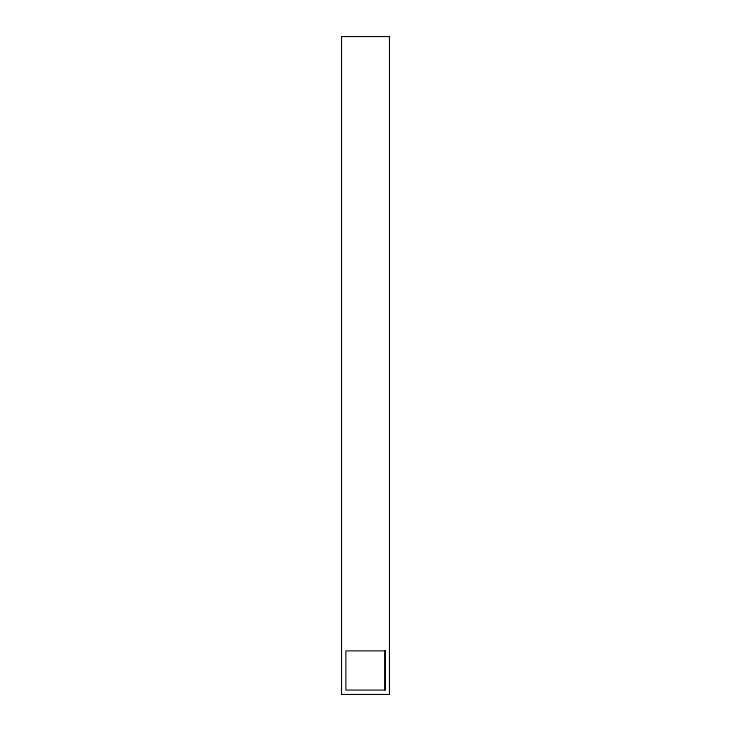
<?xml version="1.0" encoding="UTF-8"?>
<svg xmlns="http://www.w3.org/2000/svg" width="731" height="731" viewBox="0 0 731 731"><rect width="100%" height="100%" fill="white"/><g stroke="black" fill="none" stroke-linecap="round" stroke-linejoin="round"><path stroke-width="1.1" d="M385.063 650.882L385.063 690.091M389.468 36.55L341.532 36.55L341.532 694.45L389.468 694.45L389.468 36.55M385.109 650.882L345.854 650.882L345.854 690.091L385.109 690.091L385.109 650.882"/></g></svg>
